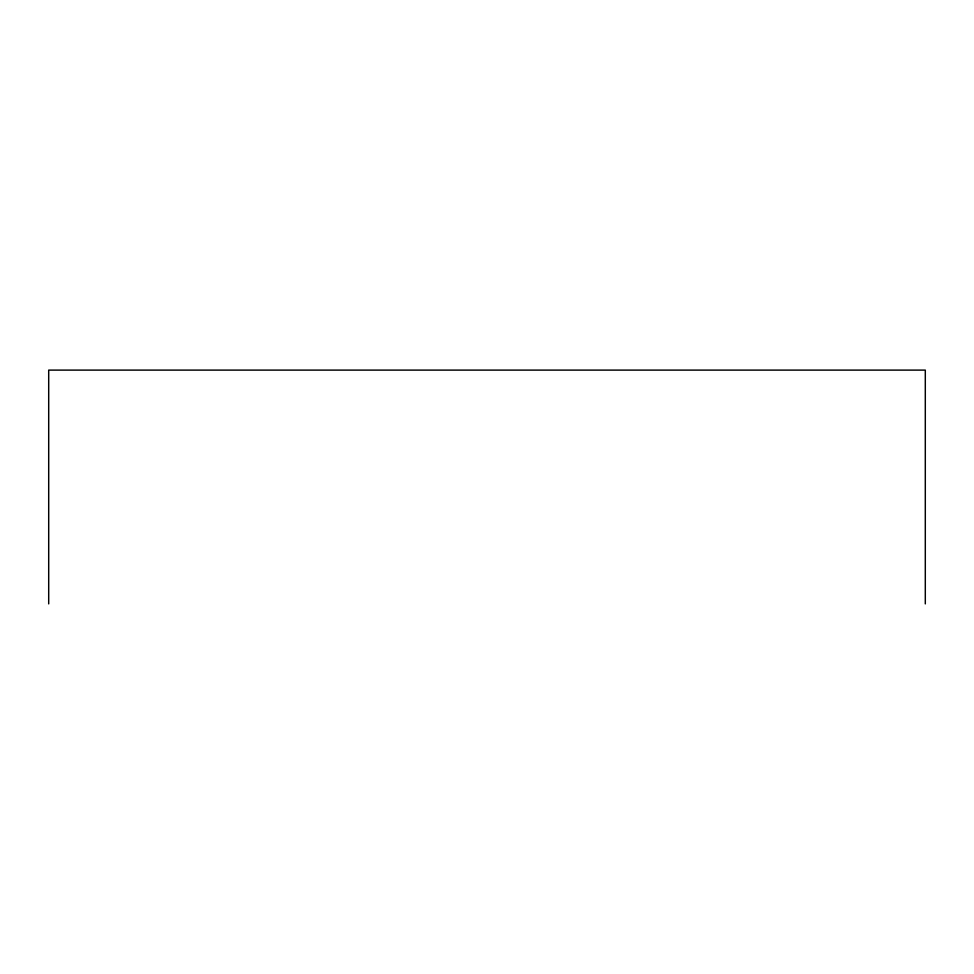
<?xml version="1.0" encoding="UTF-8"?>
<svg xmlns="http://www.w3.org/2000/svg" width="974" height="974" viewBox="0 0 974 974"><rect width="100%" height="100%" fill="white"/><g stroke="black" fill="none" stroke-linecap="round" stroke-linejoin="round"><path stroke-width="1.46" d="M925.3 603.892L925.3 370.108L48.7 370.108L48.7 603.892"/></g></svg>
